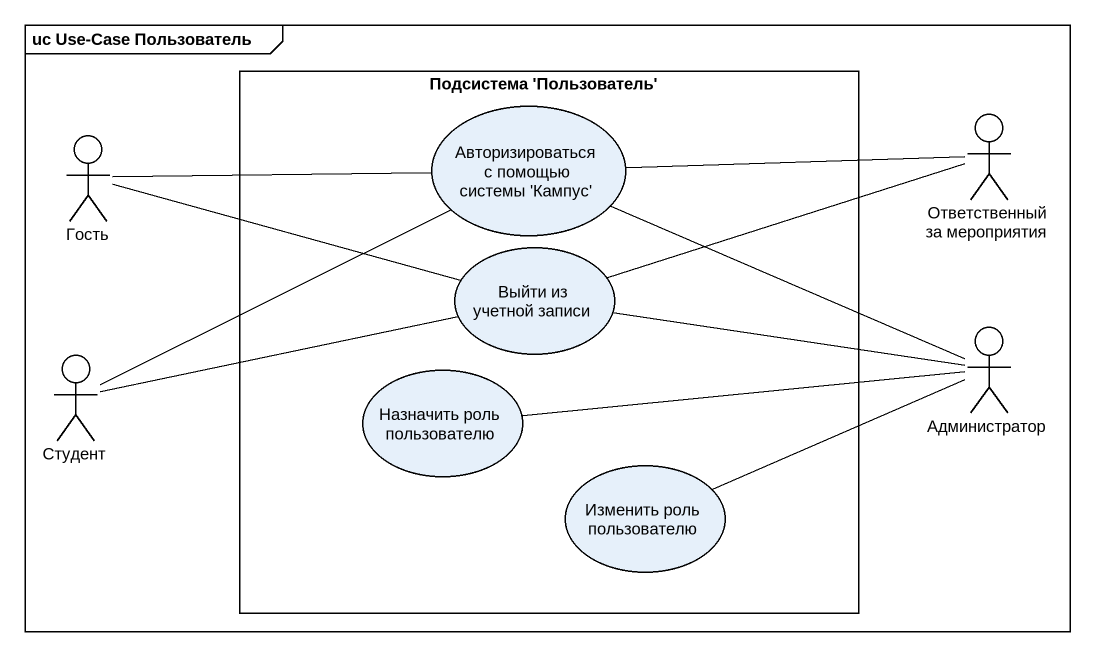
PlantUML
@startuml
mainframe uc Use-Case Пользователь
rectangle "Подсистема 'Пользователь'" as Подсистема_Пользователь {
  usecase "Авторизироваться с помощью системы 'Кампус'" as Авторизироваться_с_помощью
  usecase "Выйти из учетной записи" as Выйти_из_учетной_записи
  usecase "Назначить роль пользователю" as Назначить_роль_пользователю
  usecase "Изменить роль пользователю" as Изменить_роль_пользователю
}
actor Гость
actor "Ответственный за мероприятия" as Ответственный_за_мероприятия
actor Администратор
actor Студент
Гость -right- Авторизироваться_с_помощью
Гость -right- Выйти_из_учетной_записи
Ответственный_за_мероприятия -left- Авторизироваться_с_помощью
Ответственный_за_мероприятия -left- Выйти_из_учетной_записи
Администратор -left- Авторизироваться_с_помощью
Администратор -left- Выйти_из_учетной_записи
Администратор -left- Назначить_роль_пользователю
Администратор -left- Изменить_роль_пользователю
Студент -right- Авторизироваться_с_помощью
Студент -right- Выйти_из_учетной_записи
@enduml
